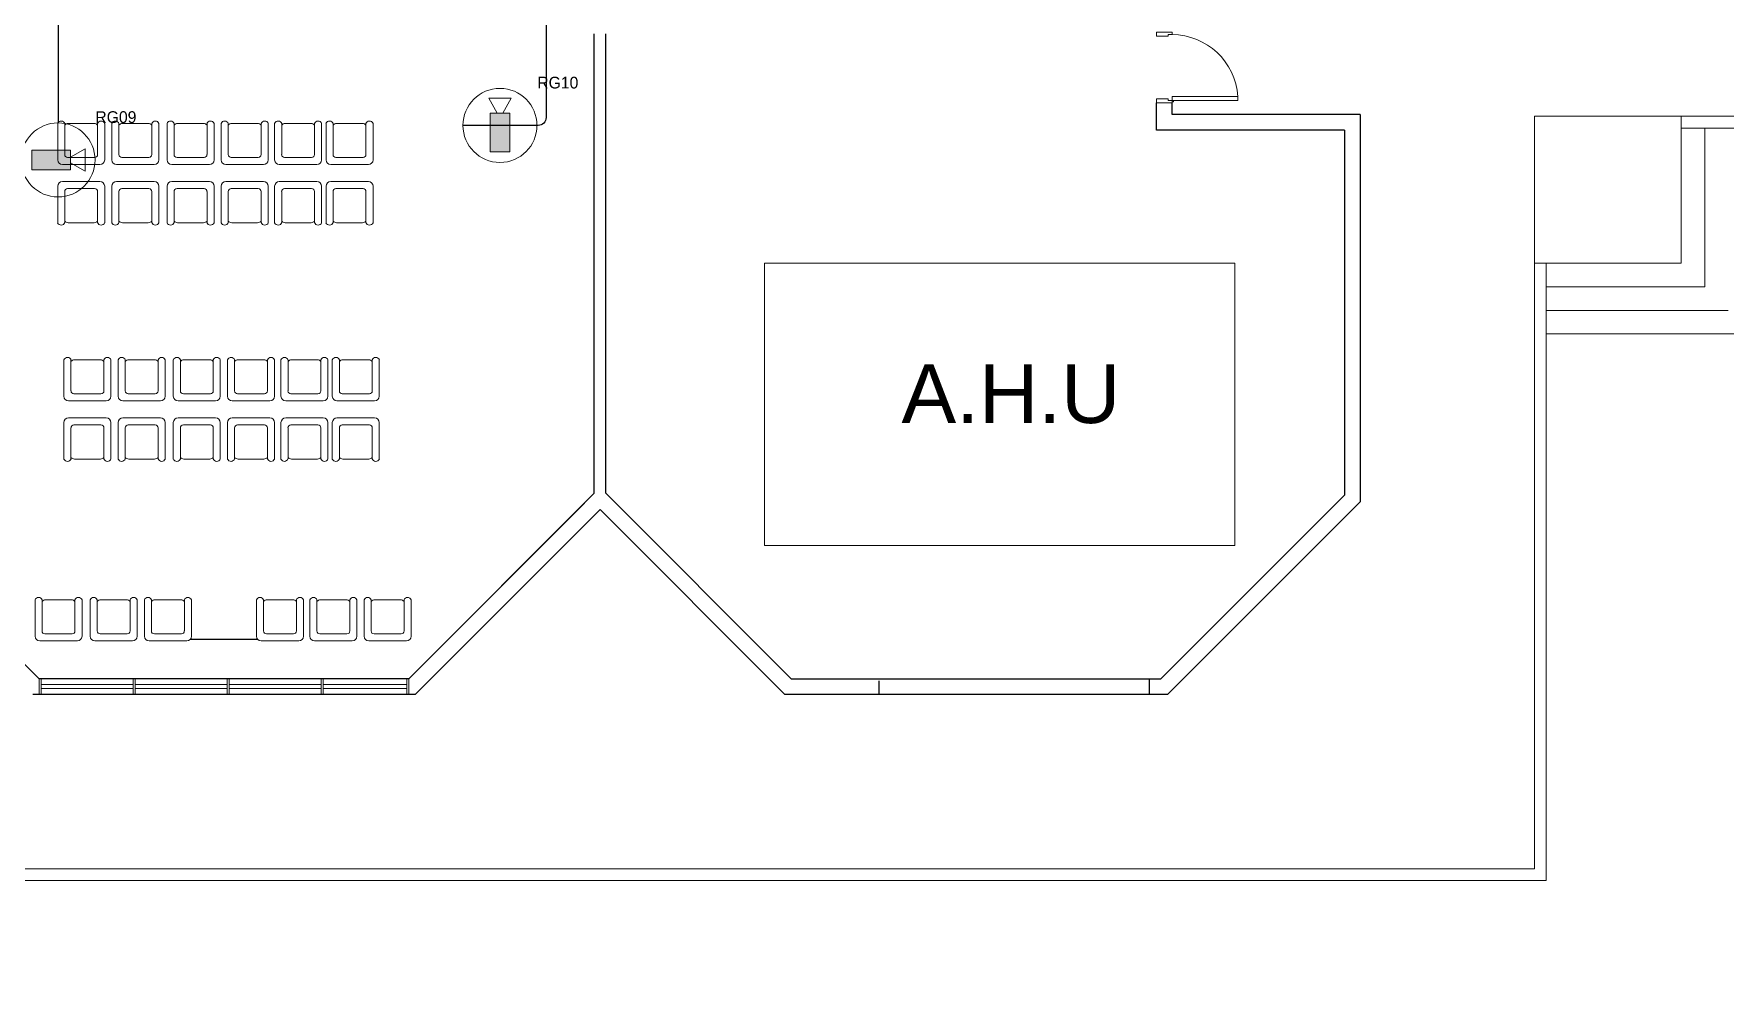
# Model space of a CAD drawing. Extents: x -59 to 582, y -1177 to 100.
# Drawn here: x 238.97 to 260.56, y -63.17 to -51.1 of the extents above; entities that cross this region are included whole.
import ezdxf
from ezdxf.enums import TextEntityAlignment as Align

# ---------------------------------------------------------------- set-up
doc = ezdxf.new("R2010")
doc.units = 0
doc.header["$LTSCALE"] = 0.15
for name, color, linetype in [('0 CCTV', 252, 'Continuous'), ('0 sockets', 252, 'Continuous'), ('AUTOINCR', 7, 'Continuous'), ('C1', 252, 'Continuous'), ('CCTV', 4, 'Continuous')]:
    doc.layers.add(name, color=color, linetype=linetype)
for name, color, linetype, lineweight in [('anal', 252, 'Continuous', 20), ('DOOR', 252, 'Continuous', 20), ('E-LT-CKT-NM', 7, 'Continuous', 30), ('FUR', 252, 'Continuous', 9), ('T-CCTV', 7, 'Continuous', 0), ('wall', 252, 'Continuous', 30)]:
    doc.layers.add(name, color=color, linetype=linetype, lineweight=lineweight)
doc.styles.add('SDC-TEXT-ARB', font='sdc-arb.shx')

# ---------------------------------------------------------------- blocks, each defined once
blk = doc.blocks.new('D90')
at = {"layer": 'DOOR'}
for points in [[(0.03, 0.2), (0.03, 1.04), (0.078, 1.04), (0.078, 0.2)], [(0.03, 0.2), (0, 0.2), (0, 0), (0.05, 0), (0.05, 0.15), (0.03, 0.15)], [(0.87, 0.2), (0.9, 0.2), (0.9, 0), (0.85, 0), (0.85, 0.15), (0.87, 0.15)]]:
    blk.add_lwpolyline(points, close=True, dxfattribs=at)
blk.add_circle((0.02, 0.21), 0.01, dxfattribs=at)
blk.add_arc((0.025, 0.197), 0.845, 0.2218, 86.3889, dxfattribs=at)
blk = doc.blocks.new('ARCH')
at = {"layer": 'anal'}
for p, q in [((96.525, 336.675), (58.125, 336.675)), ((58.125, 336.675), (58.125, 329.4)), ((60, 336.675), (60, 335.4)), ((96.675, 336.525), (60, 336.525)), ((60.3, 336.525), (60.3, 335.4)), ((60, 335.4), (60, 334.8)), ((60.3, 335.4), (60.3, 334.5)), ((60, 334.8), (58.125, 334.8)), ((58.275, 334.8), (58.275, 329.4)), ((60.3, 334.5), (58.275, 334.5)), ((60.6, 334.2), (58.275, 334.2)), ((60.9, 333.9), (58.275, 333.9)), ((39.041, 329.5), (39.041, 329.3)), ((39.066, 329.5), (39.066, 329.3)), ((39.066, 329.425), (40.237, 329.425)), ((39.066, 329.425), (40.237, 329.425)), ((40.241, 329.5), (40.241, 329.3)), ((40.266, 329.5), (40.266, 329.3)), ((40.266, 329.425), (41.437, 329.425)), ((40.266, 329.425), (41.437, 329.425)), ((41.441, 329.5), (41.441, 329.3)), ((41.466, 329.5), (41.466, 329.3)), ((41.466, 329.425), (42.637, 329.425)), ((41.466, 329.425), (42.637, 329.425)), ((42.641, 329.5), (42.641, 329.3)), ((42.666, 329.5), (42.666, 329.3)), ((42.666, 329.425), (43.734, 329.425)), ((43.734, 329.5), (43.734, 329.3)), ((43.759, 329.5), (43.759, 329.3)), ((39.066, 329.375), (40.237, 329.375)), ((39.066, 329.375), (40.237, 329.375)), ((40.266, 329.375), (41.437, 329.375)), ((40.266, 329.375), (41.437, 329.375)), ((41.466, 329.375), (42.637, 329.375)), ((41.466, 329.375), (42.637, 329.375)), ((42.666, 329.375), (43.734, 329.375)), ((58.125, 329.4), (58.125, 327.075)), ((58.275, 329.4), (58.275, 326.925)), ((58.125, 327.075), (36.075, 327.075)), ((58.275, 326.925), (34.725, 326.925))]:
    blk.add_line(p, q, dxfattribs=at)
blk.add_lwpolyline([(54.3, 334.8), (48.3, 334.8), (48.3, 331.2), (54.3, 331.2)], close=True, dxfattribs=at)
at = {"layer": 'C1'}
blk.add_line((41.833, 330), (40.967, 330), dxfattribs=at)
at = {"layer": 'FUR'}
for p, q in [((39.278, 336.584), (39.278, 336.119)), ((39.368, 336.582), (39.368, 336.187)), ((39.743, 336.584), (39.413, 336.584)), ((39.788, 336.187), (39.788, 336.582)), ((39.878, 336.119), (39.878, 336.584)), ((39.97, 336.584), (39.97, 336.119)), ((40.06, 336.582), (40.06, 336.187)), ((40.435, 336.584), (40.105, 336.584)), ((40.48, 336.187), (40.48, 336.582)), ((40.57, 336.119), (40.57, 336.584)), ((40.674, 336.584), (40.674, 336.119)), ((40.764, 336.582), (40.764, 336.187)), ((41.139, 336.584), (40.809, 336.584)), ((41.184, 336.187), (41.184, 336.582)), ((41.274, 336.119), (41.274, 336.584)), ((41.365, 336.584), (41.365, 336.119)), ((41.455, 336.582), (41.455, 336.187)), ((41.83, 336.584), (41.5, 336.584)), ((41.875, 336.187), (41.875, 336.582)), ((41.965, 336.119), (41.965, 336.584)), ((42.047, 336.584), (42.047, 336.119)), ((42.137, 336.582), (42.137, 336.187)), ((42.512, 336.584), (42.182, 336.584)), ((42.557, 336.187), (42.557, 336.582)), ((42.647, 336.119), (42.647, 336.584)), ((42.703, 336.584), (42.703, 336.119)), ((42.793, 336.582), (42.793, 336.187)), ((43.168, 336.584), (42.838, 336.584)), ((43.213, 336.187), (43.213, 336.582)), ((43.303, 336.119), (43.303, 336.584)), ((39.405, 336.149), (39.75, 336.149)), ((40.097, 336.149), (40.442, 336.149)), ((40.801, 336.149), (41.146, 336.149)), ((41.493, 336.149), (41.838, 336.149)), ((42.174, 336.149), (42.519, 336.149)), ((42.83, 336.149), (43.175, 336.149)), ((39.338, 336.059), (39.818, 336.059)), ((40.03, 336.059), (40.51, 336.059)), ((40.734, 336.059), (41.214, 336.059)), ((41.425, 336.059), (41.905, 336.059)), ((42.107, 336.059), (42.587, 336.059)), ((42.763, 336.059), (43.243, 336.059)), ((39.278, 335.318), (39.278, 335.783)), ((39.338, 335.843), (39.818, 335.843)), ((39.368, 335.32), (39.368, 335.715)), ((39.405, 335.753), (39.75, 335.753)), ((39.788, 335.715), (39.788, 335.32)), ((39.878, 335.783), (39.878, 335.318)), ((39.97, 335.318), (39.97, 335.783)), ((40.03, 335.843), (40.51, 335.843)), ((40.06, 335.32), (40.06, 335.715)), ((40.097, 335.753), (40.442, 335.753)), ((40.48, 335.715), (40.48, 335.32)), ((40.57, 335.783), (40.57, 335.318)), ((40.674, 335.318), (40.674, 335.783)), ((40.734, 335.843), (41.214, 335.843)), ((40.764, 335.32), (40.764, 335.715)), ((40.801, 335.753), (41.146, 335.753)), ((41.184, 335.715), (41.184, 335.32)), ((41.274, 335.783), (41.274, 335.318)), ((41.365, 335.318), (41.365, 335.783)), ((41.425, 335.843), (41.905, 335.843)), ((41.455, 335.32), (41.455, 335.715)), ((41.493, 335.753), (41.838, 335.753)), ((41.875, 335.715), (41.875, 335.32)), ((41.965, 335.783), (41.965, 335.318)), ((42.047, 335.318), (42.047, 335.783)), ((42.107, 335.843), (42.587, 335.843)), ((42.137, 335.32), (42.137, 335.715)), ((42.174, 335.753), (42.519, 335.753)), ((42.557, 335.715), (42.557, 335.32)), ((42.647, 335.783), (42.647, 335.318)), ((42.703, 335.318), (42.703, 335.783)), ((42.763, 335.843), (43.243, 335.843)), ((42.793, 335.32), (42.793, 335.715)), ((42.83, 335.753), (43.175, 335.753)), ((43.213, 335.715), (43.213, 335.32)), ((43.303, 335.783), (43.303, 335.318)), ((39.743, 335.318), (39.413, 335.318)), ((40.435, 335.318), (40.105, 335.318)), ((41.139, 335.318), (40.809, 335.318)), ((41.83, 335.318), (41.5, 335.318)), ((42.512, 335.318), (42.182, 335.318)), ((43.168, 335.318), (42.838, 335.318)), ((39.358, 333.569), (39.358, 333.104)), ((39.448, 333.567), (39.448, 333.172)), ((39.823, 333.569), (39.493, 333.569)), ((39.868, 333.172), (39.868, 333.567)), ((39.958, 333.104), (39.958, 333.569)), ((40.05, 333.569), (40.05, 333.104)), ((40.14, 333.567), (40.14, 333.172)), ((40.515, 333.569), (40.185, 333.569)), ((40.56, 333.172), (40.56, 333.567)), ((40.65, 333.104), (40.65, 333.569)), ((40.754, 333.569), (40.754, 333.104)), ((40.844, 333.567), (40.844, 333.172)), ((41.219, 333.569), (40.889, 333.569)), ((41.264, 333.172), (41.264, 333.567)), ((41.354, 333.104), (41.354, 333.569)), ((41.446, 333.569), (41.446, 333.104)), ((41.536, 333.567), (41.536, 333.172)), ((41.911, 333.569), (41.581, 333.569)), ((41.956, 333.172), (41.956, 333.567)), ((42.046, 333.104), (42.046, 333.569)), ((42.128, 333.569), (42.128, 333.104)), ((42.218, 333.567), (42.218, 333.172)), ((42.593, 333.569), (42.263, 333.569)), ((42.638, 333.172), (42.638, 333.567)), ((42.728, 333.104), (42.728, 333.569)), ((42.783, 333.569), (42.783, 333.104)), ((42.873, 333.567), (42.873, 333.172)), ((43.248, 333.569), (42.918, 333.569)), ((43.293, 333.172), (43.293, 333.567)), ((43.383, 333.104), (43.383, 333.569)), ((39.486, 333.134), (39.831, 333.134)), ((40.178, 333.134), (40.523, 333.134)), ((40.882, 333.134), (41.227, 333.134)), ((41.573, 333.134), (41.918, 333.134)), ((42.255, 333.134), (42.6, 333.134)), ((42.911, 333.134), (43.256, 333.134)), ((39.418, 333.044), (39.898, 333.044)), ((40.11, 333.044), (40.59, 333.044)), ((40.814, 333.044), (41.294, 333.044)), ((41.506, 333.044), (41.986, 333.044)), ((42.188, 333.044), (42.668, 333.044)), ((42.843, 333.044), (43.323, 333.044)), ((39.358, 332.303), (39.358, 332.768)), ((39.418, 332.828), (39.898, 332.828)), ((39.448, 332.305), (39.448, 332.701)), ((39.486, 332.738), (39.831, 332.738)), ((39.868, 332.701), (39.868, 332.305)), ((39.958, 332.768), (39.958, 332.303)), ((40.05, 332.303), (40.05, 332.768)), ((40.11, 332.828), (40.59, 332.828)), ((40.14, 332.305), (40.14, 332.701)), ((40.178, 332.738), (40.523, 332.738)), ((40.56, 332.701), (40.56, 332.305)), ((40.65, 332.768), (40.65, 332.303)), ((40.754, 332.303), (40.754, 332.768)), ((40.814, 332.828), (41.294, 332.828)), ((40.844, 332.305), (40.844, 332.701)), ((40.882, 332.738), (41.227, 332.738)), ((41.264, 332.701), (41.264, 332.305)), ((41.354, 332.768), (41.354, 332.303)), ((41.446, 332.303), (41.446, 332.768)), ((41.506, 332.828), (41.986, 332.828)), ((41.536, 332.305), (41.536, 332.701)), ((41.573, 332.738), (41.918, 332.738)), ((41.956, 332.701), (41.956, 332.305)), ((42.046, 332.768), (42.046, 332.303)), ((42.128, 332.303), (42.128, 332.768)), ((42.188, 332.828), (42.668, 332.828)), ((42.218, 332.305), (42.218, 332.701)), ((42.255, 332.738), (42.6, 332.738)), ((42.638, 332.701), (42.638, 332.305)), ((42.728, 332.768), (42.728, 332.303)), ((42.783, 332.303), (42.783, 332.768)), ((42.843, 332.828), (43.323, 332.828)), ((42.873, 332.305), (42.873, 332.701)), ((42.911, 332.738), (43.256, 332.738)), ((43.293, 332.701), (43.293, 332.305)), ((43.383, 332.768), (43.383, 332.303)), ((39.823, 332.303), (39.493, 332.303)), ((40.515, 332.303), (40.185, 332.303)), ((41.219, 332.303), (40.889, 332.303)), ((41.911, 332.303), (41.581, 332.303)), ((42.593, 332.303), (42.263, 332.303)), ((43.248, 332.303), (42.918, 332.303)), ((38.989, 330.042), (38.989, 330.507)), ((39.079, 330.11), (39.079, 330.505)), ((39.124, 330.507), (39.454, 330.507)), ((39.499, 330.505), (39.499, 330.11)), ((39.589, 330.507), (39.589, 330.042)), ((39.693, 330.042), (39.693, 330.507)), ((39.783, 330.11), (39.783, 330.505)), ((39.828, 330.507), (40.158, 330.507)), ((40.203, 330.505), (40.203, 330.11)), ((40.293, 330.507), (40.293, 330.042)), ((40.385, 330.042), (40.385, 330.507)), ((40.475, 330.11), (40.475, 330.505)), ((40.52, 330.507), (40.85, 330.507)), ((40.895, 330.505), (40.895, 330.11)), ((40.985, 330.507), (40.985, 330.042)), ((41.815, 330.042), (41.815, 330.507)), ((41.905, 330.11), (41.905, 330.505)), ((41.95, 330.507), (42.28, 330.507)), ((42.325, 330.505), (42.325, 330.11)), ((42.415, 330.507), (42.415, 330.042)), ((42.497, 330.042), (42.497, 330.507)), ((42.587, 330.11), (42.587, 330.505)), ((42.632, 330.507), (42.962, 330.507)), ((43.007, 330.505), (43.007, 330.11)), ((43.097, 330.507), (43.097, 330.042)), ((43.189, 330.042), (43.189, 330.507)), ((43.279, 330.11), (43.279, 330.505)), ((43.324, 330.507), (43.654, 330.507)), ((43.699, 330.505), (43.699, 330.11)), ((43.789, 330.507), (43.789, 330.042)), ((39.461, 330.072), (39.116, 330.072)), ((40.165, 330.072), (39.82, 330.072)), ((40.857, 330.072), (40.512, 330.072)), ((42.288, 330.072), (41.943, 330.072)), ((42.97, 330.072), (42.625, 330.072)), ((43.661, 330.072), (43.316, 330.072)), ((39.529, 329.982), (39.049, 329.982)), ((40.233, 329.982), (39.753, 329.982)), ((40.925, 329.982), (40.445, 329.982)), ((42.355, 329.982), (41.875, 329.982)), ((43.037, 329.982), (42.557, 329.982)), ((43.729, 329.982), (43.249, 329.982))]:
    blk.add_line(p, q, dxfattribs=at)
for centre, major_axis, start_param, end_param in [((39.322, 336.567), (-0.0339, 0.0339), 4.256093, 6.69338), ((39.413, 336.524), (-0.0424, 0.0424), -0.785398, 0.062664), ((39.743, 336.524), (0.0424, 0.0424), 6.220521, 7.068583), ((39.833, 336.567), (0.0339, 0.0339), 5.87299, 8.310278), ((40.014, 336.567), (-0.0339, 0.0339), 4.256093, 6.69338), ((40.105, 336.524), (-0.0424, 0.0424), -0.785398, 0.062664), ((40.435, 336.524), (0.0424, 0.0424), 6.220521, 7.068583), ((40.525, 336.567), (0.0339, 0.0339), 5.87299, 8.310278), ((40.718, 336.567), (-0.0339, 0.0339), 4.256093, 6.69338), ((40.809, 336.524), (-0.0424, 0.0424), -0.785398, 0.062664), ((41.139, 336.524), (0.0424, 0.0424), 6.220521, 7.068583), ((41.229, 336.567), (0.0339, 0.0339), 5.87299, 8.310278), ((41.41, 336.567), (-0.0339, 0.0339), 4.256093, 6.69338), ((41.5, 336.524), (-0.0424, 0.0424), -0.785398, 0.062664), ((41.83, 336.524), (0.0424, 0.0424), 6.220521, 7.068583), ((41.921, 336.567), (0.0339, 0.0339), 5.87299, 8.310278), ((42.092, 336.567), (-0.0339, 0.0339), 4.256093, 6.69338), ((42.182, 336.524), (-0.0424, 0.0424), -0.785398, 0.062664), ((42.512, 336.524), (0.0424, 0.0424), 6.220521, 7.068583), ((42.602, 336.567), (0.0339, 0.0339), 5.87299, 8.310278), ((42.747, 336.567), (-0.0339, 0.0339), 4.256093, 6.69338), ((42.838, 336.524), (-0.0424, 0.0424), -0.785398, 0.062664), ((43.168, 336.524), (0.0424, 0.0424), 6.220521, 7.068583), ((43.258, 336.567), (0.0339, 0.0339), 5.87299, 8.310278), ((39.338, 336.119), (-0.0424, 0.0424), 0.785398, 2.356194), ((39.405, 336.187), (0.0265, 0.0265), 2.356194, 3.926991), ((39.75, 336.187), (0.0265, 0.0265), 3.926991, 5.497787), ((39.818, 336.119), (0.0424, 0.0424), 3.926991, 5.497787), ((40.03, 336.119), (-0.0424, 0.0424), 0.785398, 2.356194), ((40.097, 336.187), (0.0265, 0.0265), 2.356194, 3.926991), ((40.442, 336.187), (0.0265, 0.0265), 3.926991, 5.497787), ((40.51, 336.119), (0.0424, 0.0424), 3.926991, 5.497787), ((40.734, 336.119), (-0.0424, 0.0424), 0.785398, 2.356194), ((40.801, 336.187), (0.0265, 0.0265), 2.356194, 3.926991), ((41.146, 336.187), (0.0265, 0.0265), 3.926991, 5.497787), ((41.214, 336.119), (0.0424, 0.0424), 3.926991, 5.497787), ((41.425, 336.119), (-0.0424, 0.0424), 0.785398, 2.356194), ((41.493, 336.187), (0.0265, 0.0265), 2.356194, 3.926991), ((41.838, 336.187), (0.0265, 0.0265), 3.926991, 5.497787), ((41.905, 336.119), (0.0424, 0.0424), 3.926991, 5.497787), ((42.107, 336.119), (-0.0424, 0.0424), 0.785398, 2.356194), ((42.174, 336.187), (0.0265, 0.0265), 2.356194, 3.926991), ((42.519, 336.187), (0.0265, 0.0265), 3.926991, 5.497787), ((42.587, 336.119), (0.0424, 0.0424), 3.926991, 5.497787), ((42.763, 336.119), (-0.0424, 0.0424), 0.785398, 2.356194), ((42.83, 336.187), (0.0265, 0.0265), 2.356194, 3.926991), ((43.175, 336.187), (0.0265, 0.0265), 3.926991, 5.497787), ((43.243, 336.119), (0.0424, 0.0424), 3.926991, 5.497787), ((39.403, 333.552), (-0.0339, 0.0339), 4.256093, 6.69338), ((39.493, 333.509), (-0.0424, 0.0424), -0.785398, 0.062664), ((39.823, 333.509), (0.0424, 0.0424), 6.220521, 7.068583), ((39.914, 333.552), (0.0339, 0.0339), 5.87299, 8.310278), ((40.095, 333.552), (-0.0339, 0.0339), 4.256093, 6.69338), ((40.185, 333.509), (-0.0424, 0.0424), -0.785398, 0.062664), ((40.515, 333.509), (0.0424, 0.0424), 6.220521, 7.068583), ((40.606, 333.552), (0.0339, 0.0339), 5.87299, 8.310278), ((40.799, 333.552), (-0.0339, 0.0339), 4.256093, 6.69338), ((40.889, 333.509), (-0.0424, 0.0424), -0.785398, 0.062664), ((41.219, 333.509), (0.0424, 0.0424), 6.220521, 7.068583), ((41.309, 333.552), (0.0339, 0.0339), 5.87299, 8.310278), ((41.491, 333.552), (-0.0339, 0.0339), 4.256093, 6.69338), ((41.581, 333.509), (-0.0424, 0.0424), -0.785398, 0.062664), ((41.911, 333.509), (0.0424, 0.0424), 6.220521, 7.068583), ((42.001, 333.552), (0.0339, 0.0339), 5.87299, 8.310278), ((42.172, 333.552), (-0.0339, 0.0339), 4.256093, 6.69338), ((42.263, 333.509), (-0.0424, 0.0424), -0.785398, 0.062664), ((42.593, 333.509), (0.0424, 0.0424), 6.220521, 7.068583), ((42.683, 333.552), (0.0339, 0.0339), 5.87299, 8.310278), ((42.828, 333.552), (-0.0339, 0.0339), 4.256093, 6.69338), ((42.918, 333.509), (-0.0424, 0.0424), -0.785398, 0.062664), ((43.248, 333.509), (0.0424, 0.0424), 6.220521, 7.068583), ((43.339, 333.552), (0.0339, 0.0339), 5.87299, 8.310278), ((39.418, 333.104), (-0.0424, 0.0424), 0.785398, 2.356194), ((39.486, 333.172), (0.0265, 0.0265), 2.356194, 3.926991), ((39.831, 333.172), (0.0265, 0.0265), 3.926991, 5.497787), ((39.898, 333.104), (0.0424, 0.0424), 3.926991, 5.497787), ((40.11, 333.104), (-0.0424, 0.0424), 0.785398, 2.356194), ((40.178, 333.172), (0.0265, 0.0265), 2.356194, 3.926991), ((40.523, 333.172), (0.0265, 0.0265), 3.926991, 5.497787), ((40.59, 333.104), (0.0424, 0.0424), 3.926991, 5.497787), ((40.814, 333.104), (-0.0424, 0.0424), 0.785398, 2.356194), ((40.882, 333.172), (0.0265, 0.0265), 2.356194, 3.926991), ((41.227, 333.172), (0.0265, 0.0265), 3.926991, 5.497787), ((41.294, 333.104), (0.0424, 0.0424), 3.926991, 5.497787), ((41.506, 333.104), (-0.0424, 0.0424), 0.785398, 2.356194), ((41.573, 333.172), (0.0265, 0.0265), 2.356194, 3.926991), ((41.918, 333.172), (0.0265, 0.0265), 3.926991, 5.497787), ((41.986, 333.104), (0.0424, 0.0424), 3.926991, 5.497787), ((42.188, 333.104), (-0.0424, 0.0424), 0.785398, 2.356194), ((42.255, 333.172), (0.0265, 0.0265), 2.356194, 3.926991), ((42.6, 333.172), (0.0265, 0.0265), 3.926991, 5.497787), ((42.668, 333.104), (0.0424, 0.0424), 3.926991, 5.497787), ((42.843, 333.104), (-0.0424, 0.0424), 0.785398, 2.356194), ((42.911, 333.172), (0.0265, 0.0265), 2.356194, 3.926991), ((43.256, 333.172), (0.0265, 0.0265), 3.926991, 5.497787), ((43.323, 333.104), (0.0424, 0.0424), 3.926991, 5.497787)]:
    blk.add_ellipse(centre, major_axis=major_axis, ratio=1, start_param=start_param, end_param=end_param, dxfattribs=at)
at = {"layer": 'FUR', "extrusion": (0, 0, -1)}
for centre, major_axis, start_param, end_param in [((39.338, 335.783), (0.0424, 0.0424), 3.926991, 5.497787), ((39.405, 335.715), (0.0265, 0.0265), 3.926991, 5.497787), ((39.75, 335.715), (0.0265, 0.0265), -0.785398, 0.785398), ((39.818, 335.783), (-0.0424, 0.0424), 0.785398, 2.356194), ((40.03, 335.783), (0.0424, 0.0424), 3.926991, 5.497787), ((40.097, 335.715), (0.0265, 0.0265), 3.926991, 5.497787), ((40.442, 335.715), (0.0265, 0.0265), -0.785398, 0.785398), ((40.51, 335.783), (-0.0424, 0.0424), 0.785398, 2.356194), ((40.734, 335.783), (0.0424, 0.0424), 3.926991, 5.497787), ((40.801, 335.715), (0.0265, 0.0265), 3.926991, 5.497787), ((41.146, 335.715), (0.0265, 0.0265), -0.785398, 0.785398), ((41.214, 335.783), (-0.0424, 0.0424), 0.785398, 2.356194), ((41.425, 335.783), (0.0424, 0.0424), 3.926991, 5.497787), ((41.493, 335.715), (0.0265, 0.0265), 3.926991, 5.497787), ((41.838, 335.715), (0.0265, 0.0265), -0.785398, 0.785398), ((41.905, 335.783), (-0.0424, 0.0424), 0.785398, 2.356194), ((42.107, 335.783), (0.0424, 0.0424), 3.926991, 5.497787), ((42.174, 335.715), (0.0265, 0.0265), 3.926991, 5.497787), ((42.519, 335.715), (0.0265, 0.0265), -0.785398, 0.785398), ((42.587, 335.783), (-0.0424, 0.0424), 0.785398, 2.356194), ((42.763, 335.783), (0.0424, 0.0424), 3.926991, 5.497787), ((42.83, 335.715), (0.0265, 0.0265), 3.926991, 5.497787), ((43.175, 335.715), (0.0265, 0.0265), -0.785398, 0.785398), ((43.243, 335.783), (-0.0424, 0.0424), 0.785398, 2.356194), ((39.322, 335.335), (0.0339, 0.0339), 1.1145, 3.551788), ((39.413, 335.378), (0.0424, 0.0424), 2.356194, 3.204257), ((39.743, 335.378), (-0.0424, 0.0424), 3.078929, 3.926991), ((39.833, 335.335), (-0.0339, 0.0339), 2.731397, 5.168685), ((40.014, 335.335), (0.0339, 0.0339), 1.1145, 3.551788), ((40.105, 335.378), (0.0424, 0.0424), 2.356194, 3.204257), ((40.435, 335.378), (-0.0424, 0.0424), 3.078929, 3.926991), ((40.525, 335.335), (-0.0339, 0.0339), 2.731397, 5.168685), ((40.718, 335.335), (0.0339, 0.0339), 1.1145, 3.551788), ((40.809, 335.378), (0.0424, 0.0424), 2.356194, 3.204257), ((41.139, 335.378), (-0.0424, 0.0424), 3.078929, 3.926991), ((41.229, 335.335), (-0.0339, 0.0339), 2.731397, 5.168685), ((41.41, 335.335), (0.0339, 0.0339), 1.1145, 3.551788), ((41.5, 335.378), (0.0424, 0.0424), 2.356194, 3.204257), ((41.83, 335.378), (-0.0424, 0.0424), 3.078929, 3.926991), ((41.921, 335.335), (-0.0339, 0.0339), 2.731397, 5.168685), ((42.092, 335.335), (0.0339, 0.0339), 1.1145, 3.551788), ((42.182, 335.378), (0.0424, 0.0424), 2.356194, 3.204257), ((42.512, 335.378), (-0.0424, 0.0424), 3.078929, 3.926991), ((42.602, 335.335), (-0.0339, 0.0339), 2.731397, 5.168685), ((42.747, 335.335), (0.0339, 0.0339), 1.1145, 3.551788), ((42.838, 335.378), (0.0424, 0.0424), 2.356194, 3.204257), ((43.168, 335.378), (-0.0424, 0.0424), 3.078929, 3.926991), ((43.258, 335.335), (-0.0339, 0.0339), 2.731397, 5.168685), ((39.418, 332.768), (0.0424, 0.0424), 3.926991, 5.497787), ((39.486, 332.701), (0.0265, 0.0265), 3.926991, 5.497787), ((39.831, 332.701), (0.0265, 0.0265), -0.785398, 0.785398), ((39.898, 332.768), (-0.0424, 0.0424), 0.785398, 2.356194), ((40.11, 332.768), (0.0424, 0.0424), 3.926991, 5.497787), ((40.178, 332.701), (0.0265, 0.0265), 3.926991, 5.497787), ((40.523, 332.701), (0.0265, 0.0265), -0.785398, 0.785398), ((40.59, 332.768), (-0.0424, 0.0424), 0.785398, 2.356194), ((40.814, 332.768), (0.0424, 0.0424), 3.926991, 5.497787), ((40.882, 332.701), (0.0265, 0.0265), 3.926991, 5.497787), ((41.227, 332.701), (0.0265, 0.0265), -0.785398, 0.785398), ((41.294, 332.768), (-0.0424, 0.0424), 0.785398, 2.356194), ((41.506, 332.768), (0.0424, 0.0424), 3.926991, 5.497787), ((41.573, 332.701), (0.0265, 0.0265), 3.926991, 5.497787), ((41.918, 332.701), (0.0265, 0.0265), -0.785398, 0.785398), ((41.986, 332.768), (-0.0424, 0.0424), 0.785398, 2.356194), ((42.188, 332.768), (0.0424, 0.0424), 3.926991, 5.497787), ((42.255, 332.701), (0.0265, 0.0265), 3.926991, 5.497787), ((42.6, 332.701), (0.0265, 0.0265), -0.785398, 0.785398), ((42.668, 332.768), (-0.0424, 0.0424), 0.785398, 2.356194), ((42.843, 332.768), (0.0424, 0.0424), 3.926991, 5.497787), ((42.911, 332.701), (0.0265, 0.0265), 3.926991, 5.497787), ((43.256, 332.701), (0.0265, 0.0265), -0.785398, 0.785398), ((43.323, 332.768), (-0.0424, 0.0424), 0.785398, 2.356194), ((39.403, 332.321), (0.0339, 0.0339), 1.1145, 3.551788), ((39.493, 332.363), (0.0424, 0.0424), 2.356194, 3.204257), ((39.823, 332.363), (-0.0424, 0.0424), 3.078929, 3.926991), ((39.914, 332.321), (-0.0339, 0.0339), 2.731397, 5.168685), ((40.095, 332.321), (0.0339, 0.0339), 1.1145, 3.551788), ((40.185, 332.363), (0.0424, 0.0424), 2.356194, 3.204257), ((40.515, 332.363), (-0.0424, 0.0424), 3.078929, 3.926991), ((40.606, 332.321), (-0.0339, 0.0339), 2.731397, 5.168685), ((40.799, 332.321), (0.0339, 0.0339), 1.1145, 3.551788), ((40.889, 332.363), (0.0424, 0.0424), 2.356194, 3.204257), ((41.219, 332.363), (-0.0424, 0.0424), 3.078929, 3.926991), ((41.309, 332.321), (-0.0339, 0.0339), 2.731397, 5.168685), ((41.491, 332.321), (0.0339, 0.0339), 1.1145, 3.551788), ((41.581, 332.363), (0.0424, 0.0424), 2.356194, 3.204257), ((41.911, 332.363), (-0.0424, 0.0424), 3.078929, 3.926991), ((42.001, 332.321), (-0.0339, 0.0339), 2.731397, 5.168685), ((42.172, 332.321), (0.0339, 0.0339), 1.1145, 3.551788), ((42.263, 332.363), (0.0424, 0.0424), 2.356194, 3.204257), ((42.593, 332.363), (-0.0424, 0.0424), 3.078929, 3.926991), ((42.683, 332.321), (-0.0339, 0.0339), 2.731397, 5.168685), ((42.828, 332.321), (0.0339, 0.0339), 1.1145, 3.551788), ((42.918, 332.363), (0.0424, 0.0424), 2.356194, 3.204257), ((43.248, 332.363), (-0.0424, 0.0424), 3.078929, 3.926991), ((43.339, 332.321), (-0.0339, 0.0339), 2.731397, 5.168685), ((39.034, 330.49), (-0.0339, 0.0339), 5.87299, 8.310278), ((39.124, 330.447), (-0.0424, 0.0424), 6.220521, 7.068583), ((39.454, 330.447), (0.0424, 0.0424), -0.785398, 0.062664), ((39.544, 330.49), (0.0339, 0.0339), 4.256093, 6.69338), ((39.737, 330.49), (-0.0339, 0.0339), 5.87299, 8.310278), ((39.828, 330.447), (-0.0424, 0.0424), 6.220521, 7.068583), ((40.158, 330.447), (0.0424, 0.0424), -0.785398, 0.062664), ((40.248, 330.49), (0.0339, 0.0339), 4.256093, 6.69338), ((40.429, 330.49), (-0.0339, 0.0339), 5.87299, 8.310278), ((40.52, 330.447), (-0.0424, 0.0424), 6.220521, 7.068583), ((40.85, 330.447), (0.0424, 0.0424), -0.785398, 0.062664), ((40.94, 330.49), (0.0339, 0.0339), 4.256093, 6.69338), ((41.86, 330.49), (-0.0339, 0.0339), 5.87299, 8.310278), ((41.95, 330.447), (-0.0424, 0.0424), 6.220521, 7.068583), ((42.28, 330.447), (0.0424, 0.0424), -0.785398, 0.062664), ((42.371, 330.49), (0.0339, 0.0339), 4.256093, 6.69338), ((42.542, 330.49), (-0.0339, 0.0339), 5.87299, 8.310278), ((42.632, 330.447), (-0.0424, 0.0424), 6.220521, 7.068583), ((42.962, 330.447), (0.0424, 0.0424), -0.785398, 0.062664), ((43.052, 330.49), (0.0339, 0.0339), 4.256093, 6.69338), ((43.234, 330.49), (-0.0339, 0.0339), 5.87299, 8.310278), ((43.324, 330.447), (-0.0424, 0.0424), 6.220521, 7.068583), ((43.654, 330.447), (0.0424, 0.0424), -0.785398, 0.062664), ((43.744, 330.49), (0.0339, 0.0339), 4.256093, 6.69338), ((39.116, 330.11), (0.0265, 0.0265), 2.356194, 3.926991), ((39.461, 330.11), (0.0265, 0.0265), 0.785398, 2.356194), ((39.82, 330.11), (0.0265, 0.0265), 2.356194, 3.926991), ((40.165, 330.11), (0.0265, 0.0265), 0.785398, 2.356194), ((40.512, 330.11), (0.0265, 0.0265), 2.356194, 3.926991), ((40.857, 330.11), (0.0265, 0.0265), 0.785398, 2.356194), ((41.943, 330.11), (0.0265, 0.0265), 2.356194, 3.926991), ((42.288, 330.11), (0.0265, 0.0265), 0.785398, 2.356194), ((42.625, 330.11), (0.0265, 0.0265), 2.356194, 3.926991), ((42.97, 330.11), (0.0265, 0.0265), 0.785398, 2.356194), ((43.316, 330.11), (0.0265, 0.0265), 2.356194, 3.926991), ((43.661, 330.11), (0.0265, 0.0265), 0.785398, 2.356194), ((39.049, 330.042), (-0.0424, 0.0424), 3.926991, 5.497787), ((39.529, 330.042), (0.0424, 0.0424), 0.785398, 2.356194), ((39.753, 330.042), (-0.0424, 0.0424), 3.926991, 5.497787), ((40.233, 330.042), (0.0424, 0.0424), 0.785398, 2.356194), ((40.445, 330.042), (-0.0424, 0.0424), 3.926991, 5.497787), ((40.925, 330.042), (0.0424, 0.0424), 0.785398, 2.356194), ((41.875, 330.042), (-0.0424, 0.0424), 3.926991, 5.497787), ((42.355, 330.042), (0.0424, 0.0424), 0.785398, 2.356194), ((42.557, 330.042), (-0.0424, 0.0424), 3.926991, 5.497787), ((43.037, 330.042), (0.0424, 0.0424), 0.785398, 2.356194), ((43.249, 330.042), (-0.0424, 0.0424), 3.926991, 5.497787), ((43.729, 330.042), (0.0424, 0.0424), 0.785398, 2.356194)]:
    blk.add_ellipse(centre, major_axis=major_axis, ratio=1, start_param=start_param, end_param=end_param, dxfattribs=at)
at = {"layer": 'wall'}
for p, q in [((46.125, 331.866), (46.125, 337.727)), ((46.275, 331.866), (46.275, 337.727)), ((53.3, 336.5), (53.3, 336.848)), ((53.5, 336.7), (53.5, 336.848)), ((55.9, 336.7), (53.5, 336.7)), ((55.9, 336.7), (55.9, 331.759)), ((55.7, 336.5), (53.3, 336.5)), ((55.7, 336.5), (55.7, 331.841)), ((39.041, 329.5), (36.675, 331.866)), ((46.125, 331.866), (43.759, 329.5)), ((48.641, 329.5), (46.275, 331.866)), ((55.7, 331.841), (53.359, 329.5)), ((46, 331.741), (43.759, 329.5)), ((46.2, 331.659), (43.871, 329.329)), ((48.559, 329.3), (46.2, 331.659)), ((55.9, 331.759), (53.441, 329.3)), ((46, 331.459), (43.841, 329.3)), ((43.759, 329.5), (39.041, 329.5)), ((43.759, 329.5), (39.041, 329.5)), ((48.641, 329.5), (53.359, 329.5)), ((49.759, 329.475), (49.759, 329.3)), ((53.209, 329.5), (53.209, 329.3)), ((43.841, 329.3), (38.959, 329.3)), ((53.4, 329.3), (48.559, 329.3)), ((53.441, 329.3), (48.6, 329.3))]:
    blk.add_line(p, q, dxfattribs=at)
at = {"layer": 'DOOR', "xscale": -1, "rotation": 270}
blk.add_blockref('D90', (53.3, 336.848), dxfattribs=at)
at = {"layer": 'anal', "insert": (50.047, 333.512), "char_height": 0.75, "width": 4.8, "attachment_point": 1}
blk.add_mtext('{\\fArial|b0|i0|c0|p34;A.H.U}', dxfattribs=at)
blk = doc.blocks.new('LEGEND_dwg_CCTV DOME-1155345-TELECOMMUNICATION LEGEND_ GENERAL NOTES _SYMBOLS _ ABBREVIATIONS')
at = {"layer": 'T-CCTV'}
blk.add_hatch(color=256, dxfattribs=at).paths.add_polyline_path([(255, -95), (-120, -95), (-120, 95), (255, 95)], flags=0)
at = {"layer": 'T-CCTV', "flags": 128}
for points in [[(-120, 28), (-262, 108), (-262, -108), (-120, -28)], [(255, -95), (255, 95), (-120, 95), (-120, -95), (255, -95)]]:
    blk.add_lwpolyline(points, dxfattribs=at)
at = {"layer": 'T-CCTV'}
blk.add_circle((0, 0), 358, dxfattribs=at)
blk = doc.blocks.new('RG CAMERA')
at = {"layer": 'CCTV', "xscale": 1.150579243575653, "yscale": 1.150579243575653, "zscale": 1.150579243575653}
blk.add_blockref('LEGEND_dwg_CCTV DOME-1155345-TELECOMMUNICATION LEGEND_ GENERAL NOTES _SYMBOLS _ ABBREVIATIONS', (0, 0), dxfattribs=at)
at = {"layer": 'E-LT-CKT-NM', "style": 'SDC-TEXT-ARB'}
blk.add_attdef('RG', (-318, 445), '', height=326, dxfattribs=at)
blk = doc.blocks.new('EE')
at = {"layer": '0 sockets'}
h = blk.add_hatch(color=6, dxfattribs=at)
h.dxf.hatch_style = 1
h.paths.add_polyline_path([(582.394, 81.841), (-59.115, 81.841), (-59.115, -114.582), (582.394, -114.582)])
h.paths.add_polyline_path([(577.394, 76.841), (577.394, -109.582), (-54.115, -109.582), (-54.115, 76.841)], flags=16)
h.paths.add_polyline_path([(408.026, -15.139, -1), (406.517, -15.139, -1)], flags=0)
h.paths.add_polyline_path([(457.783, -31.119, 0.414214), (457.683, -31.019), (444.311, -31.019, 0.414214), (444.211, -31.119), (444.211, -48.447), (415.834, -48.447), (415.834, -19.483), (417.425, -19.483, 0.414214), (417.525, -19.383), (417.525, -15.239, 0.414214), (417.425, -15.139), (407.274, -15.139), (407.271, -15.893), (407.271, -15.139), (417.525, -15.139), (417.525, -19.483), (415.934, -19.483, 0.414214), (415.834, -19.583), (415.834, -48.347, 0.414214), (415.934, -48.447), (444.111, -48.447, 0.414214), (444.211, -48.347), (444.211, -31.019), (457.783, -31.019)], flags=0)
h.paths.add_polyline_path([(244.611, -46.068), (244.611, -46.014), (244.523, -46.014, -0.279526)], flags=0)
h.paths.add_polyline_path([(404.69, 26.947), (525.035, 26.947), (525.035, 46.285), (404.69, 46.285)], flags=8)
h.paths.add_polyline_path([(202.644, 24.078), (289.319, 24.078), (289.319, 38.411), (202.644, 38.411)], flags=8)
h.paths.add_polyline_path([(30.92, 26.429), (112.59, 26.429), (112.59, 40.761), (30.92, 40.761)], flags=8)
h.paths.add_polyline_path([(441.881, -10.206), (442.216, -10.206), (442.216, -9.756), (441.881, -9.756)], flags=8)
h.paths.add_polyline_path([(422.272, -10.246), (422.622, -10.246), (422.622, -9.796), (422.272, -9.796)], flags=8)
h.paths.add_polyline_path([(406.509, -14.41), (406.859, -14.41), (406.859, -13.96), (406.509, -13.96)], flags=8)
h.paths.add_polyline_path([(406.21, -35.713), (406.546, -35.713), (406.546, -35.263), (406.21, -35.263)], flags=8)
h.paths.add_polyline_path([(422.841, -60.607), (423.191, -60.607), (423.191, -60.157), (422.841, -60.157)], flags=8)
h.paths.add_polyline_path([(442.391, -60.84), (442.755, -60.84), (442.755, -60.39), (442.391, -60.39)], flags=8)
h.paths.add_polyline_path([(456.844, -54.1), (457.194, -54.1), (457.194, -53.65), (456.844, -53.65)], flags=8)
h.paths.add_polyline_path([(470.858, -50.81), (471.208, -50.81), (471.208, -50.36), (470.858, -50.36)], flags=8)
h.paths.add_polyline_path([(490.123, -50.756), (490.345, -50.756), (490.345, -50.306), (490.123, -50.306)], flags=8)
h.paths.add_polyline_path([(225.509, -20.343), (226.134, -20.343), (226.134, -20.118), (225.509, -20.118)], flags=8)
h.paths.add_polyline_path([(233.7, -19.938), (234.325, -19.938), (234.325, -19.713), (233.7, -19.713)], flags=8)
h.paths.add_polyline_path([(241.875, -19.552), (242.5, -19.552), (242.5, -19.327), (241.875, -19.327)], flags=8)
h.paths.add_polyline_path([(245.171, -24.632), (245.796, -24.632), (245.796, -24.407), (245.171, -24.407)], flags=8)
h.paths.add_polyline_path([(247.813, -19.255), (248.438, -19.255), (248.438, -19.03), (247.813, -19.03)], flags=8)
h.paths.add_polyline_path([(249.648, -13.387), (250.273, -13.387), (250.273, -13.162), (249.648, -13.162)], flags=8)
h.paths.add_polyline_path([(257.323, -15.794), (257.948, -15.794), (257.948, -15.569), (257.323, -15.569)], flags=8)
h.paths.add_polyline_path([(257.582, -13.183), (258.157, -13.183), (258.157, -12.958), (257.582, -12.958)], flags=8)
h.paths.add_polyline_path([(264.064, -13.101), (264.664, -13.101), (264.664, -12.876), (264.064, -12.876)], flags=8)
h.paths.add_polyline_path([(288.789, -40.902), (289.364, -40.902), (289.364, -40.677), (288.789, -40.677)], flags=8)
h.paths.add_polyline_path([(280.687, -41.005), (281.262, -41.005), (281.262, -40.78), (280.687, -40.78)], flags=8)
h.paths.add_polyline_path([(270.864, -40.875), (271.439, -40.875), (271.439, -40.65), (270.864, -40.65)], flags=8)
h.paths.add_polyline_path([(261.434, -40.771), (262.009, -40.771), (262.009, -40.546), (261.434, -40.546)], flags=8)
h.paths.add_polyline_path([(254.764, -40.853), (255.339, -40.853), (255.339, -40.628), (254.764, -40.628)], flags=8)
h.paths.add_polyline_path([(247.008, -40.845), (247.583, -40.845), (247.583, -40.62), (247.008, -40.62)], flags=8)
h.paths.add_polyline_path([(245.852, -36.479), (246.427, -36.479), (246.427, -36.254), (245.852, -36.254)], flags=8)
h.paths.add_polyline_path([(243.934, -41.639), (244.509, -41.639), (244.509, -41.414), (243.934, -41.414)], flags=8)
h.paths.add_polyline_path([(245.534, -46.587), (246.059, -46.587), (246.059, -46.362), (245.534, -46.362)], flags=8)
h.paths.add_polyline_path([(245.361, -51.832), (245.911, -51.832), (245.911, -51.607), (245.361, -51.607)], flags=8)
h.paths.add_polyline_path([(239.721, -52.272), (240.321, -52.272), (240.321, -52.047), (239.721, -52.047)], flags=8)
h.paths.add_polyline_path([(232.069, -52.917), (232.669, -52.917), (232.669, -52.692), (232.069, -52.692)], flags=8)
h.paths.add_polyline_path([(225.559, -53.646), (226.159, -53.646), (226.159, -53.421), (225.559, -53.421)], flags=8)
h.paths.add_polyline_path([(227.614, -48.128), (228.214, -48.128), (228.214, -47.903), (227.614, -47.903)], flags=8)
h.paths.add_polyline_path([(219.528, -49.489), (220.128, -49.489), (220.128, -49.264), (219.528, -49.264)], flags=8)
h.paths.add_polyline_path([(217.77, -44.284), (218.37, -44.284), (218.37, -44.059), (217.77, -44.059)], flags=8)
h.paths.add_polyline_path([(216.443, -34.713), (217.043, -34.713), (217.043, -34.488), (216.443, -34.488)], flags=8)
h.paths.add_polyline_path([(216.799, -27.091), (217.399, -27.091), (217.399, -26.866), (216.799, -26.866)], flags=8)
h.paths.add_polyline_path([(216.729, -21.755), (217.279, -21.755), (217.279, -21.53), (216.729, -21.53)], flags=8)
h.paths.add_polyline_path([(84.862, -42.445), (85.387, -42.445), (85.387, -42.22), (84.862, -42.22)], flags=8)
h.paths.add_polyline_path([(82.46, -48.761), (83.01, -48.761), (83.01, -48.536), (82.46, -48.536)], flags=8)
h.paths.add_polyline_path([(78.417, -48.71), (78.942, -48.71), (78.942, -48.485), (78.417, -48.485)], flags=8)
h.paths.add_polyline_path([(75.547, -42.452), (76.072, -42.452), (76.072, -42.227), (75.547, -42.227)], flags=8)
h.paths.add_polyline_path([(74.019, -42.418), (74.544, -42.418), (74.544, -42.193), (74.019, -42.193)], flags=8)
h.paths.add_polyline_path([(72.86, -48.761), (73.385, -48.761), (73.385, -48.536), (72.86, -48.536)], flags=8)
h.paths.add_polyline_path([(68.651, -48.707), (69.176, -48.707), (69.176, -48.482), (68.651, -48.482)], flags=8)
h.paths.add_polyline_path([(69.271, -42.456), (69.796, -42.456), (69.796, -42.231), (69.271, -42.231)], flags=8)
h.paths.add_polyline_path([(65.66, -42.443), (66.185, -42.443), (66.185, -42.218), (65.66, -42.218)], flags=8)
h.paths.add_polyline_path([(63.354, -48.708), (63.879, -48.708), (63.879, -48.483), (63.354, -48.483)], flags=8)
h.paths.add_polyline_path([(58.957, -48.718), (59.432, -48.718), (59.432, -48.493), (58.957, -48.493)], flags=8)
h.paths.add_polyline_path([(56.584, -43.041), (57.084, -43.041), (57.084, -42.816), (56.584, -42.816)], flags=8)
h.paths.add_polyline_path([(55.215, -39.312), (55.765, -39.312), (55.765, -39.087), (55.215, -39.087)], flags=8)
h.paths.add_polyline_path([(47.25, -39.118), (47.8, -39.118), (47.8, -38.893), (47.25, -38.893)], flags=8)
h.paths.add_polyline_path([(36.681, -56.177), (37.231, -56.177), (37.231, -55.952), (36.681, -55.952)], flags=8)
h.paths.add_polyline_path([(28.093, -56.08), (28.643, -56.08), (28.643, -55.855), (28.093, -55.855)], flags=8)
h.paths.add_polyline_path([(11.224, -49.617), (11.774, -49.617), (11.774, -49.392), (11.224, -49.392)], flags=8)
h.paths.add_polyline_path([(15.154, -39.272), (15.704, -39.272), (15.704, -39.047), (15.154, -39.047)], flags=8)
h.paths.add_polyline_path([(15.215, -30.394), (15.765, -30.394), (15.765, -30.169), (15.215, -30.169)], flags=8)
h.paths.add_polyline_path([(12.584, -22.24), (13.134, -22.24), (13.134, -22.015), (12.584, -22.015)], flags=8)
h.paths.add_polyline_path([(13.44, -29.574), (13.94, -29.574), (13.94, -29.349), (13.44, -29.349)], flags=8)

msp = doc.modelspace()

# ---------------------------------------------------------------- linework, layer by layer
at = {"layer": '0 sockets', "color": 4}
for points in [[(256.583, -35.012), (256.583, -32.23, 0.414214), (256.483, -32.13), (245.511, -32.13, 0.414214), (245.411, -32.23), (245.411, -49.357, -0.414214), (245.311, -49.457), (239.383, -49.457, 0.414214), (239.283, -49.557), (239.283, -52.238)], [(256.483, -35.012), (256.483, -32.33, 0.414214), (256.383, -32.23), (245.611, -32.23, 0.414214), (245.511, -32.33), (245.511, -52.171, -0.414214), (245.411, -52.271), (244.45, -52.271)]]:
    msp.add_lwpolyline(points, format="xyb", dxfattribs=at)

# ---------------------------------------------------------------- block references
at = {"layer": '0 CCTV', "color": 2}
ref = msp.add_blockref('RG CAMERA', (244.923, -52.271), dxfattribs=dict(at, xscale=0.001147, yscale=0.001147, zscale=0.001147, rotation=270))
ref.add_attrib('RG', 'RG', (245.433, -51.907), dxfattribs={"layer": 'E-LT-CKT-NM', "height": 0.00374, "rotation": 270, "style": 'SDC-TEXT-ARB'})
ref = msp.add_blockref('RG CAMERA', (239.283, -52.711), dxfattribs=dict(at, xscale=0.001147, yscale=0.001147, zscale=0.001147, rotation=180))
ref.add_attrib('RG', 'RG', (239.647, -53.222), dxfattribs={"layer": 'E-LT-CKT-NM', "height": 0.00374, "rotation": 180, "style": 'SDC-TEXT-ARB'})
at = {"layer": '0 sockets', "color": 3}
for name, p in [('EE', (0, 0)), ('ARCH', (200, -388.83))]:
    msp.add_blockref(name, p, dxfattribs=at)

# ---------------------------------------------------------------- texts
at = {"layer": 'AUTOINCR', "color": 1}
for s, p in [('RG10', (245.399, -51.845)), ('RG09', (239.759, -52.285))]:
    msp.add_text(s, height=0.15, dxfattribs=at).set_placement(p, align=Align.BOTTOM_LEFT)

doc.saveas('drawing.dxf')
